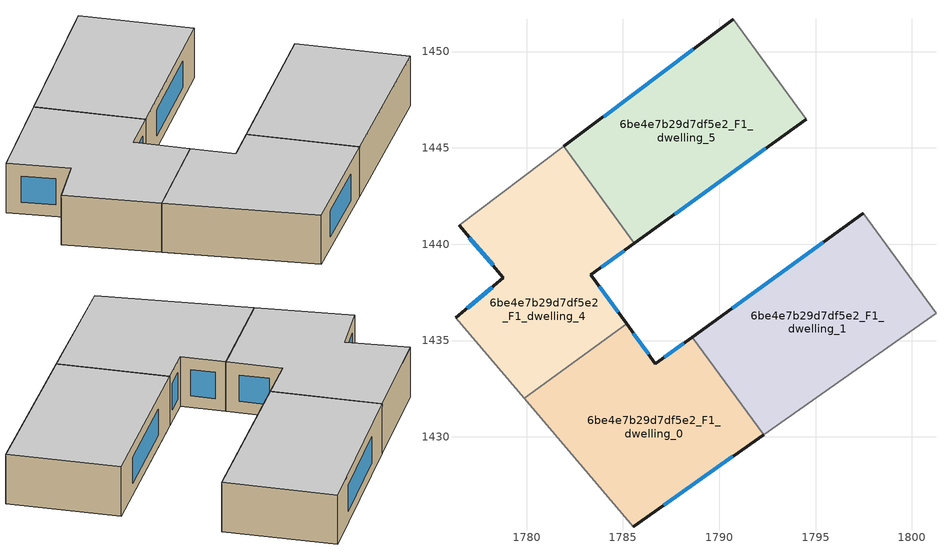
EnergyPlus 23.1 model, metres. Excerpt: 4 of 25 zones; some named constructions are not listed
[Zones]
6be4e7b29d7df5e2_F1_dwelling_0
 floor to 6be4e7b29d7df5e2_F0_dwelling_0 (EU_floor_Construction): 1788.6,1435.18 1792.3,1430.11 1785.54,1425.33 1780.09,1431.75 1785.32,1435.69 1786.68,1433.8 z3
 floor to 6be4e7b29d7df5e2_F0_dwelling_4 (EU_floor_Construction): 1785.19,1435.87 1785.32,1435.69 1780.09,1431.75 1779.88,1432 z3
 wall outside (EU_wall_Construction): 1785.54,1425.33 1792.3,1430.11 / 1788.6,1435.18 1786.68,1433.8 1785.19,1435.87 z3:6
 wall to 6be4e7b29d7df5e2_F1_dwelling_1 (EU_wall_Construction): 1792.3,1430.11 1788.6,1435.18 z3:6
 wall adiabatic (EU_wall_Construction): 1779.88,1432 1785.54,1425.33 z3:6
 wall to 6be4e7b29d7df5e2_F1_dwelling_4 (EU_wall_Construction): 1785.19,1435.87 1779.88,1432 z3:6
 window (EU_Window_Construction): 1787.13,1426.46 1790.71,1428.99 / 1786.33,1434.29 1785.54,1435.38 / 1788.15,1434.86 1787.13,1434.13 z3.7:5.3
 ceiling to 6be4e7b29d7df5e2_F2_dwelling_0 (EU_floor_Construction): 1792.3,1430.11 1788.6,1435.18 1786.68,1433.8 1785.19,1435.87 1779.88,1432 1785.54,1425.33 z6
6be4e7b29d7df5e2_F1_dwelling_1
 floor to 6be4e7b29d7df5e2_F0_dwelling_1 (EU_floor_Construction): 1797.48,1441.6 1801.25,1436.43 1792.57,1430.3 1788.79,1435.32 z3
 floor to 6be4e7b29d7df5e2_F0_dwelling_0 (EU_floor_Construction): 1788.79,1435.32 1792.57,1430.3 1792.3,1430.11 1788.6,1435.18 z3
 wall outside (EU_wall_Construction): 1797.48,1441.6 1788.6,1435.18 z3:6
 wall to 6be4e7b29d7df5e2_F1_dwelling_2 (EU_wall_Construction): 1801.25,1436.43 1797.48,1441.6 z3:6
 wall adiabatic (EU_wall_Construction): 1792.3,1430.11 1801.25,1436.43 z3:6
 window (EU_Window_Construction): 1795.4,1440.09 1790.69,1436.69 z3.7:5.3
 ceiling to 6be4e7b29d7df5e2_F2_dwelling_1 (EU_floor_Construction): 1801.25,1436.43 1797.48,1441.6 1788.6,1435.18 1792.3,1430.11 z6
6be4e7b29d7df5e2_F1_dwelling_4
 floor to 6be4e7b29d7df5e2_F0_dwelling_4 (EU_floor_Construction): 1783.58,1438.6 1783.33,1438.42 1785.19,1435.87 1779.88,1432 1776.34,1436.18 1778.8,1438.27 1776.49,1440.98 1779.87,1443.52 z3
 floor to 6be4e7b29d7df5e2_F0_dwelling_5 (EU_floor_Construction): 1781.94,1445.08 1785.59,1440.06 1783.58,1438.6 1779.87,1443.52 z3
 wall outside (EU_wall_Construction): 1785.19,1435.87 1783.33,1438.42 1785.59,1440.06 / 1776.49,1440.98 1778.8,1438.27 1776.34,1436.18 z3:6
 wall to 6be4e7b29d7df5e2_F1_dwelling_5 (EU_wall_Construction): 1785.59,1440.06 1781.94,1445.08 z3:6
 wall adiabatic (EU_wall_Construction): 1776.34,1436.18 1779.88,1432 / 1781.94,1445.08 1776.49,1440.98 z3:6
 window (EU_Window_Construction): 1783.86,1438.81 1785.06,1439.67 / 1784.75,1436.47 1783.77,1437.82 / 1778.22,1437.78 1776.91,1436.67 / 1777.03,1440.35 1778.26,1438.91 z3.7:5.3
 ceiling to 6be4e7b29d7df5e2_F2_dwelling_4 (EU_floor_Construction): 1785.19,1435.87 1783.33,1438.42 1785.59,1440.06 1781.94,1445.08 1776.49,1440.98 1778.8,1438.27 1776.34,1436.18 1779.88,1432 z6
6be4e7b29d7df5e2_F1_dwelling_5
 floor adiabatic (EU_floor_Construction): 1790.72,1451.68 1794.51,1446.49 1785.59,1440.06 1781.94,1445.08 z3
 wall outside (EU_wall_Construction): 1790.72,1451.68 1781.94,1445.08 / 1785.59,1440.06 1794.51,1446.49 z3:6
 wall to 6be4e7b29d7df5e2_F1_dwelling_6 (EU_wall_Construction): 1794.51,1446.49 1790.72,1451.68 z3:6
 window (EU_Window_Construction): 1788.66,1450.13 1784,1446.63 / 1787.69,1441.57 1792.41,1444.98 z3.7:5.3
 ceiling to 6be4e7b29d7df5e2_F2_dwelling_5 (EU_floor_Construction): 1794.51,1446.49 1790.72,1451.68 1781.94,1445.08 1785.59,1440.06 z6
[HVACTEMPLATE:THERMOSTAT] Constant Heating Setpoint=20; Constant Cooling Setpoint=50
EU_HeatOnly_6be4e7b29d7df5e2_F0_dwelling_0; EU_HeatOnly_6be4e7b29d7df5e2_F0_dwelling_1; EU_HeatOnly_6be4e7b29d7df5e2_F0_dwelling_2; EU_HeatOnly_6be4e7b29d7df5e2_F0_dwelling_3; EU_HeatOnly_6be4e7b29d7df5e2_F0_dwelling_4; EU_HeatOnly_6be4e7b29d7df5e2_F0_dwelling_5; EU_HeatOnly_6be4e7b29d7df5e2_F0_dwelling_6; EU_HeatOnly_6be4e7b29d7df5e2_F0_dwelling_7; EU_HeatOnly_6be4e7b29d7df5e2_F0_dwelling_8; EU_HeatOnly_6be4e7b29d7df5e2_F1_dwelling_0; EU_HeatOnly_6be4e7b29d7df5e2_F1_dwelling_1; EU_HeatOnly_6be4e7b29d7df5e2_F1_dwelling_2; EU_HeatOnly_6be4e7b29d7df5e2_F1_dwelling_3; EU_HeatOnly_6be4e7b29d7df5e2_F1_dwelling_4; EU_HeatOnly_6be4e7b29d7df5e2_F1_dwelling_5; EU_HeatOnly_6be4e7b29d7df5e2_F1_dwelling_6; EU_HeatOnly_6be4e7b29d7df5e2_F1_dwelling_7; EU_HeatOnly_6be4e7b29d7df5e2_F2_dwelling_0; EU_HeatOnly_6be4e7b29d7df5e2_F2_dwelling_1; EU_HeatOnly_6be4e7b29d7df5e2_F2_dwelling_2; EU_HeatOnly_6be4e7b29d7df5e2_F2_dwelling_3; EU_HeatOnly_6be4e7b29d7df5e2_F2_dwelling_4; EU_HeatOnly_6be4e7b29d7df5e2_F2_dwelling_5; EU_HeatOnly_6be4e7b29d7df5e2_F2_dwelling_6; EU_HeatOnly_6be4e7b29d7df5e2_F2_dwelling_7
[SCHEDULE:CONSTANT]
Name | Hourly Value
EU_AlwaysOn | 1
EU_CoolingOff | 0
[SCHEDULE:FILE] Column Number=1; Rows to Skip at Top=0; Number of Hours of Data=8760; Column Separator=Comma; Interpolate to Timestep=No; Minutes per Item=60; Adjust Schedule for Daylight Savings=Yes
Name | File
EU_Step8_GainSchedule_6be4e7b29d7df5e2_F2_dwelling_0_f000 | ../../schedules/6be4e7b29d7df5e2/6be4e7b29d7df5e2_F2_dwelling_0_f000_gain.csv
EU_Step8_GainSchedule_6be4e7b29d7df5e2_F2_dwelling_1_f000 | ../../schedules/6be4e7b29d7df5e2/6be4e7b29d7df5e2_F2_dwelling_1_f000_gain.csv
EU_Step8_GainSchedule_6be4e7b29d7df5e2_F2_dwelling_2_f000 | ../../schedules/6be4e7b29d7df5e2/6be4e7b29d7df5e2_F2_dwelling_2_f000_gain.csv
EU_Step8_GainSchedule_6be4e7b29d7df5e2_F2_dwelling_3_f000 | ../../schedules/6be4e7b29d7df5e2/6be4e7b29d7df5e2_F2_dwelling_3_f000_gain.csv
EU_Step8_GainSchedule_6be4e7b29d7df5e2_F2_dwelling_4_f000 | ../../schedules/6be4e7b29d7df5e2/6be4e7b29d7df5e2_F2_dwelling_4_f000_gain.csv
EU_Step8_GainSchedule_6be4e7b29d7df5e2_F2_dwelling_5_f000 | ../../schedules/6be4e7b29d7df5e2/6be4e7b29d7df5e2_F2_dwelling_5_f000_gain.csv
EU_Step8_GainSchedule_6be4e7b29d7df5e2_F2_dwelling_6_f000 | ../../schedules/6be4e7b29d7df5e2/6be4e7b29d7df5e2_F2_dwelling_6_f000_gain.csv
EU_Step8_GainSchedule_6be4e7b29d7df5e2_F2_dwelling_7_f000 | ../../schedules/6be4e7b29d7df5e2/6be4e7b29d7df5e2_F2_dwelling_7_f000_gain.csv
